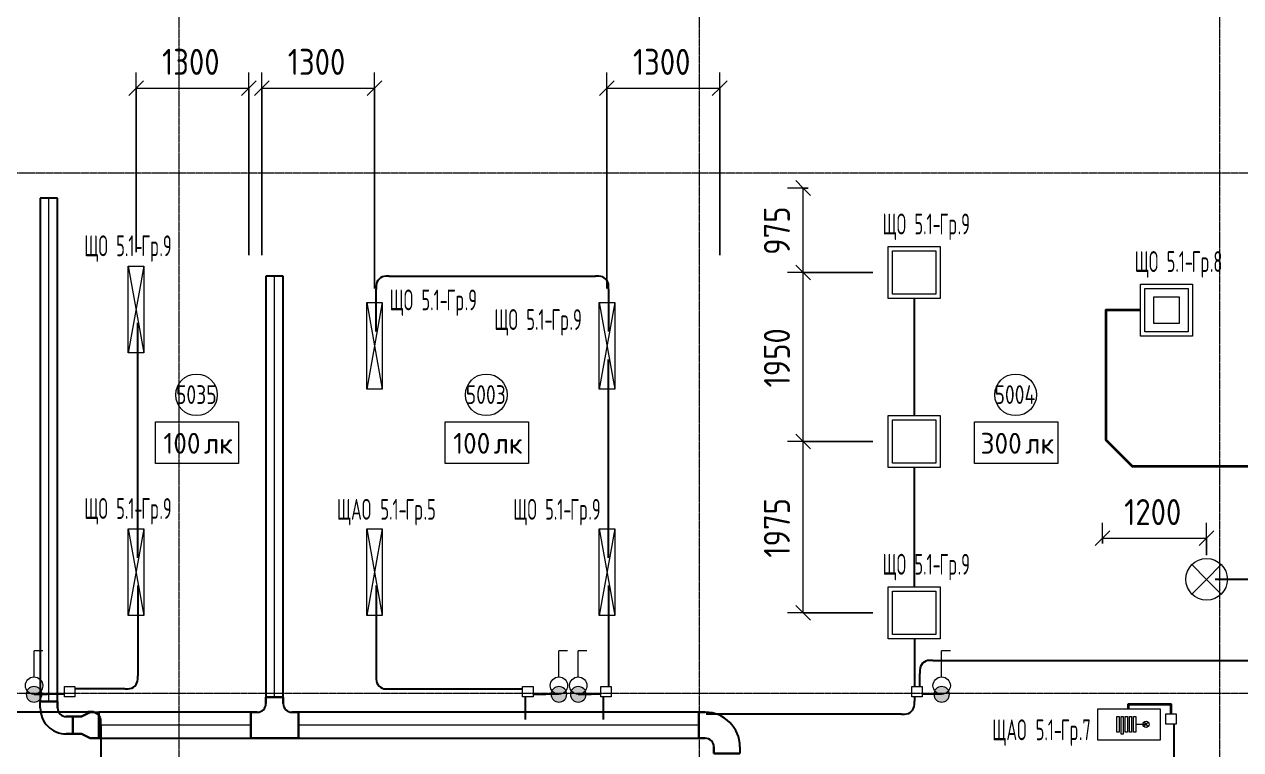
# Model space of a CAD drawing. Header units: millimetres. Extents: x -4730 to 98194, y -4296 to 93388.
# Drawn here: x 58217 to 72243, y 45852 to 54218 of the extents above; entities that cross this region are included whole.
import ezdxf

# ---------------------------------------------------------------- set-up
doc = ezdxf.new("R2010")
doc.units = ezdxf.units.MM
doc.linetypes.add('Линия сетки', pattern=[22.225, 12.7, -3.175, 3.175, -3.175])
doc.linetypes.add('Скрытая 0_75', pattern=[1.5, 0.75, -0.75])
for name, color, linetype, lineweight, true_color in [('Кабельные лотки', 5, 'Continuous', 25, 0x0000ff), ('Короба', 7, 'Continuous', 25, 0x008000), ('Опуск', 7, 'Скрытая 0_75', 18, 0x007f00), ('Соединительные детали кабельных лотков', 5, 'Continuous', 25, 0x0000ff), ('Соединительные детали коробов', 7, 'Continuous', 25, 0x008000), ('Типовые аннотации', 1, 'Continuous', 18, 0xff0000)]:
    doc.layers.add(name, color=color, linetype=linetype, lineweight=lineweight, true_color=true_color)
for name, color, linetype, lineweight in [('Марки помещений', 7, 'Continuous', 9), ('Марки силовых электроприборов', 7, 'Continuous', 9), ('Осевая линия', 7, 'Continuous', 18), ('Оси', 7, 'Continuous', 9), ('Провода', 7, 'Continuous', 35), ('Размеры', 7, 'Continuous', 9), ('Размеры-120', 7, 'Continuous', 9)]:
    doc.layers.add(name, color=color, linetype=linetype, lineweight=lineweight)
doc.styles.add('GOST Common', font='GOST_Common.ttf', dxfattribs={"width": 0.6, "height": 240})
doc.styles.add('GOST Common_1', font='GOST_Common.ttf', dxfattribs={"width": 0.9, "height": 300})
doc.styles.add('GOST Common_2', font='GOST_Common.ttf', dxfattribs={"height": 240})
doc.styles.add('GOST Common_3', font='GOST_Common.ttf', dxfattribs={"width": 0.8, "height": 216})
doc.dimstyles.new('ADSK_Проверочный', dxfattribs={"dimscale": 304.8, "dimtxt": 301.714499, "dimasz": 0.556693, "dimexe": 0.590551, "dimexo": 0.590551, "dimgap": 0.19685, "dimtad": 1, "dimdec": 3, "dimrnd": 0.001, "dimdsep": 46, "dimtxsty": 'GOST Common_1', "dimblk1": 'OBLIQUE', "dimblk2": 'OBLIQUE', "dimsah": 1, "dimcen": 0.09, "dimazin": 0, "dimtfac": 1, "dimtdec": 4, "dimtix": 1, "dimtmove": 0, "dimatfit": 3, "dimfxl": 1, "dimtvp": 1, "dimtolj": 1, "dimtzin": 0, "dimarcsym": 2})

# ---------------------------------------------------------------- blocks, each defined once
blk = doc.blocks.new('M_Горизонтальный изгиб-колено для канального - Стандартная-2475426-Тех_ этаж')
at = {"layer": 'Соединительные детали кабельных лотков'}
for p, q in [((-150, 250), (-150, 325)), ((150, 325), (-150, 325)), ((-150, 325), (150, 325)), ((-150, 325), (-150, 325)), ((-150, 325), (-150, 250)), ((150, 250), (150, 325)), ((150, 325), (150, 325)), ((150, 325), (150, 250)), ((-325, 150), (-325, 150)), ((-325, 150), (-325, -150)), ((-325, -150), (-325, 150)), ((-325, 150), (-250, 150)), ((-250, 150), (-325, 150)), ((-325, -150), (-325, -150)), ((-250, -150), (-325, -150)), ((-250, -150), (-325, -150))]:
    blk.add_line(p, q, dxfattribs=at)
for radius, end in [(100, 360), (400, 360), (100, 0), (400, 0)]:
    blk.add_arc((-250, 250), radius, 270, end, dxfattribs=at)
blk = doc.blocks.new('M_Горизонтальный тройник для канального - Радиус 100 мм-2745902-Тех_ этаж')
at = {"layer": 'Соединительные детали кабельных лотков'}
for p, q in [((275, 150), (-275, 150)), ((-275, 150), (-275, -150)), ((-275, -150), (-275, 150)), ((-275, 150), (275, 150)), ((-275, 150), (-275, 150)), ((275, -150), (275, 150)), ((275, 150), (275, -150)), ((275, 150), (275, 150)), ((-275, -150), (-200, -150)), ((-200, -150), (-275, -150)), ((-275, -150), (-275, -150)), ((-100, -250), (-100, -325)), ((-100, -325), (-100, -250)), ((100, -325), (100, -250)), ((100, -250), (100, -325)), ((200, -150), (275, -150)), ((275, -150), (200, -150)), ((275, -150), (275, -150)), ((-100, -325), (100, -325)), ((100, -325), (-100, -325)), ((-100, -325), (-100, -325)), ((100, -325), (100, -325))]:
    blk.add_line(p, q, dxfattribs=at)
for centre, start, end in [((-200, -250), 0, 90), ((-200, -250), 0, 90), ((200, -250), 90, 180), ((200, -250), 90, 180)]:
    blk.add_arc(centre, 100, start, end, dxfattribs=at)
blk = doc.blocks.new('M_Горизонтальный изгиб-колено для канального - Стандартная-2451758-Тех_ этаж')
at = {"layer": 'Соединительные детали кабельных лотков'}
for p, q in [((-100, 200), (-100, 275)), ((100, 275), (-100, 275)), ((-100, 275), (100, 275)), ((-100, 275), (-100, 275)), ((-100, 275), (-100, 200)), ((100, 200), (100, 275)), ((100, 275), (100, 275)), ((100, 275), (100, 200)), ((-275, 100), (-275, 100)), ((-275, 100), (-275, -100)), ((-275, -100), (-275, 100)), ((-275, 100), (-200, 100)), ((-200, 100), (-275, 100)), ((-275, -100), (-275, -100)), ((-200, -100), (-275, -100)), ((-200, -100), (-275, -100))]:
    blk.add_line(p, q, dxfattribs=at)
for radius, end in [(100, 360), (300, 360), (100, 0), (300, 0)]:
    blk.add_arc((-200, 200), radius, 270, end, dxfattribs=at)
blk = doc.blocks.new('M_Переходный патрубок для канального - Стандартная-3210953-Тех_ этаж')
at = {"layer": 'Соединительные детали кабельных лотков'}
for p, q in [((0, 150), (0, 150)), ((0, 150), (0, -150)), ((0, -150), (0, 150)), ((0, 150), (100, 150)), ((100, 150), (0, 150)), ((100, 150), (100, 150)), ((100, 150), (200, 100)), ((200, 100), (100, 150)), ((200, 100), (300, 100)), ((200, 100), (200, 100)), ((300, 100), (200, 100)), ((300, -100), (300, 100)), ((300, 100), (300, -100)), ((300, 100), (300, 100)), ((100, -150), (200, -100)), ((200, -100), (100, -150)), ((200, -100), (300, -100)), ((200, -100), (200, -100)), ((300, -100), (200, -100)), ((300, -100), (300, -100)), ((0, -150), (0, -150)), ((100, -150), (0, -150)), ((100, -150), (0, -150)), ((100, -150), (100, -150))]:
    blk.add_line(p, q, dxfattribs=at)
blk = doc.blocks.new('M_Короб_ отвод - Плоский торец - ПВХ - Стандартная-V1-Тех_ этаж')
at = {"layer": 'Соединительные детали коробов'}
for p, q in [((0, 111.95), (0, 150.05)), ((-150.05, 0), (-111.95, 0))]:
    blk.add_line(p, q, dxfattribs=at)
blk.add_arc((-111.95, 111.95), 111.95, 270, 0, dxfattribs=at)
blk = doc.blocks.new('M_Короб_ отвод - Плоский торец - ПВХ - Стандартная-2386742-Тех_ этаж')
at = {"layer": 'Соединительные детали коробов'}
for p, q in [((45130, 82371.95), (45130, 82410.05)), ((45130, 82260), (45130, 82371.95)), ((45130, 82260), (45130, 82260))]:
    blk.add_line(p, q, dxfattribs=at)
blk = doc.blocks.new('DIMBLOCK84-Тех_ этаж')
at = {"layer": 'Размеры-120'}
for p, q in [((59505, 51590), (59505, 53663)), ((60805, 51555), (60805, 53663)), ((59505, 53483), (59420, 53399)), ((59505, 53483), (59590, 53568)), ((59505, 53483), (60805, 53483)), ((59505, 53483), (59505, 51590)), ((60805, 53483), (60720, 53399)), ((60805, 53483), (60890, 53568)), ((60805, 53483), (60805, 51555))]:
    blk.add_line(p, q, dxfattribs=at)
at = {"layer": 'Размеры-120', "color": 0, "insert": (59805, 53935), "char_height": 300, "width": 840.71, "attachment_point": 1, "line_spacing_factor": 1.022761, "style": 'GOST Common_1'}
blk.add_mtext('1300', dxfattribs=at)
blk = doc.blocks.new('_Oblique')
at = {"color": 0, "linetype": 'ByBlock', "lineweight": -2}
blk.add_line((-0.5, -0.5), (0.5, 0.5), dxfattribs=at)
blk = doc.blocks.new('DIMBLOCK85-Тех_ этаж')
at = {"layer": 'Размеры-120'}
for p, q in [((60955, 51555), (60955, 53663)), ((62255, 51170), (62255, 53663)), ((60955, 53483), (60870, 53399)), ((60955, 53483), (61040, 53568)), ((60955, 53483), (62255, 53483)), ((60955, 53483), (60955, 51555)), ((62255, 53483), (62170, 53399)), ((62255, 53483), (62340, 53568)), ((62255, 53483), (62255, 51170))]:
    blk.add_line(p, q, dxfattribs=at)
at = {"layer": 'Размеры-120', "color": 0, "insert": (61255, 53935), "char_height": 300, "width": 840.71, "attachment_point": 1, "line_spacing_factor": 1.022761, "style": 'GOST Common_1'}
blk.add_mtext('1300', dxfattribs=at)
blk = doc.blocks.new('DIMBLOCK86-Тех_ этаж')
at = {"layer": 'Размеры-120'}
for p, q in [((64935, 51170), (64935, 53663)), ((66235, 51555), (66235, 53663)), ((64935, 53483), (64850, 53399)), ((64935, 53483), (65020, 53568)), ((64935, 53483), (66235, 53483)), ((64935, 53483), (64935, 51170)), ((66235, 53483), (66150, 53399)), ((66235, 53483), (66320, 53568)), ((66235, 53483), (66235, 51555))]:
    blk.add_line(p, q, dxfattribs=at)
at = {"layer": 'Размеры-120', "color": 0, "insert": (65235, 53935), "char_height": 300, "width": 840.71, "attachment_point": 1, "line_spacing_factor": 1.022761, "style": 'GOST Common_1'}
blk.add_mtext('1300', dxfattribs=at)
blk = doc.blocks.new('DIMBLOCK87-Тех_ этаж')
at = {"layer": 'Размеры-120'}
for p, q in [((67257, 52330), (67017, 52330)), ((67197, 52330), (67112, 52415)), ((67197, 51355), (67197, 52330)), ((67197, 52330), (67282, 52245)), ((67197, 52330), (67257, 52330)), ((68002, 51355), (67017, 51355)), ((67197, 51355), (67112, 51440)), ((67197, 51355), (67282, 51270)), ((67197, 51355), (68002, 51355))]:
    blk.add_line(p, q, dxfattribs=at)
at = {"layer": 'Размеры-120', "color": 0, "insert": (66745, 51559), "char_height": 300, "width": 681.16, "attachment_point": 1, "rotation": 90, "line_spacing_factor": 1.022761, "style": 'GOST Common_1'}
blk.add_mtext('975', dxfattribs=at)
blk = doc.blocks.new('DIMBLOCK88-Тех_ этаж')
at = {"layer": 'Размеры-120'}
for p, q in [((68002, 51355), (67017, 51355)), ((67197, 51355), (67112, 51440)), ((67197, 49405), (67197, 51355)), ((67197, 51355), (67282, 51270)), ((67197, 51355), (68002, 51355)), ((68002, 49405), (67017, 49405)), ((67197, 49405), (67112, 49490)), ((67197, 49405), (67282, 49320)), ((67197, 49405), (68002, 49405))]:
    blk.add_line(p, q, dxfattribs=at)
at = {"layer": 'Размеры-120', "color": 0, "insert": (66745, 50030), "char_height": 300, "width": 840.71, "attachment_point": 1, "rotation": 90, "line_spacing_factor": 1.022761, "style": 'GOST Common_1'}
blk.add_mtext('1950', dxfattribs=at)
blk = doc.blocks.new('DIMBLOCK89-Тех_ этаж')
at = {"layer": 'Размеры-120'}
for p, q in [((68002, 49405), (67017, 49405)), ((67197, 49405), (67112, 49490)), ((67197, 47430), (67197, 49405)), ((67197, 49405), (67282, 49320)), ((67197, 49405), (68002, 49405)), ((68002, 47430), (67017, 47430)), ((67197, 47430), (67112, 47515)), ((67197, 47430), (67282, 47345)), ((67197, 47430), (68002, 47430))]:
    blk.add_line(p, q, dxfattribs=at)
at = {"layer": 'Размеры-120', "color": 0, "insert": (66745, 48067), "char_height": 300, "width": 840.71, "attachment_point": 1, "rotation": 90, "line_spacing_factor": 1.022761, "style": 'GOST Common_1'}
blk.add_mtext('1975', dxfattribs=at)
blk = doc.blocks.new('DIMBLOCK90-Тех_ этаж')
at = {"layer": 'Размеры-120'}
for p, q in [((70650, 48230), (70650, 48470)), ((71850, 48096), (71850, 48470)), ((70650, 48290), (70565, 48205)), ((70650, 48290), (70735, 48374)), ((70650, 48290), (71850, 48290)), ((70650, 48290), (70650, 48230)), ((71850, 48290), (71765, 48205)), ((71850, 48290), (71935, 48374)), ((71850, 48290), (71850, 48096))]:
    blk.add_line(p, q, dxfattribs=at)
at = {"layer": 'Размеры-120', "color": 0, "insert": (70900, 48742), "char_height": 300, "width": 840.71, "attachment_point": 1, "line_spacing_factor": 1.022761, "style": 'GOST Common_1'}
blk.add_mtext('1200', dxfattribs=at)
blk = doc.blocks.new('ADSK_Марка_Помещение_1_ГОСТ21-501-2011 - Номер-85995-Тех_ этаж')
at = {"layer": 'Марки помещений'}
blk.add_circle((0, 0), 2, dxfattribs=at)
blk = doc.blocks.new('Морка помещения_освещённость_ - Морка помещения_освещённость_-1484368-Тех_ этаж')
at = {"layer": 'Марки помещений', "color": 190, "true_color": 0x8000ff}
for p, q in [((-4, 0), (-4, 4)), ((-4, 4), (4, 4)), ((4, 4), (4, 0)), ((4, 0), (-4, 0))]:
    blk.add_line(p, q, dxfattribs=at)

msp = doc.modelspace()

# ---------------------------------------------------------------- hatches: boundary and pattern name
at = {"layer": 'Опуск', "linetype": 'Continuous'}
h = msp.add_hatch(color=256, dxfattribs=at)
edge = h.paths.add_edge_path(flags=0)
edge.add_arc((58328.6326, 46490), 90, 180, 360)
edge.add_arc((58328.6326, 46490), 90, 0, 180)
h = msp.add_hatch(color=256, dxfattribs=at)
edge = h.paths.add_edge_path(flags=0)
edge.add_arc((64381.5456, 46490), 90, 180, 360)
edge.add_arc((64381.5456, 46490), 90, 0, 180)
h = msp.add_hatch(color=256, dxfattribs=at)
edge = h.paths.add_edge_path(flags=0)
edge.add_arc((64604.0034, 46490), 90, 180, 360)
edge.add_arc((64604.0034, 46490), 90, 0, 180)
h = msp.add_hatch(color=256, dxfattribs=at)
edge = h.paths.add_edge_path(flags=0)
edge.add_arc((68794.8378, 46490), 90, 180, 360)
edge.add_arc((68794.8378, 46490), 90, 0, 180)

# ---------------------------------------------------------------- linework, layer by layer
at = {"layer": 'Кабельные лотки'}
for p, q in [((58600, 52213.1437), (58400, 52213.1437)), ((58400, 52213.1437), (58400, 46408.1437)), ((58600, 46408.1437), (58600, 52213.1437)), ((61203.0395, 51313.1437), (61003.0395, 51313.1437)), ((61003.0395, 51313.1437), (61003.0395, 46458.1437)), ((61203.0395, 46458.1437), (61203.0395, 51313.1437)), ((61203.0395, 46458.1437), (61003.0395, 46458.1437)), ((58600, 46408.1437), (58400, 46408.1437)), ((59075, 46283.1437), (59075, 45983.1437)), ((60828.0395, 46283.1437), (59075, 46283.1437)), ((60828.0395, 46283.1437), (60828.0395, 45983.1437)), ((61378.0395, 46283.1437), (61378.0395, 45983.1437)), ((65993.2479, 46283.1437), (61378.0395, 46283.1437)), ((65993.2479, 46283.1437), (65993.2479, 45983.1437)), ((59075, 45983.1437), (60828.0395, 45983.1437)), ((61378.0395, 45983.1437), (65993.2479, 45983.1437))]:
    msp.add_line(p, q, dxfattribs=at)
at = {"layer": 'Короба'}
for p, q in [((62424.2969, 51313.1437), (64804.1969, 51313.1437)), ((62274.2469, 50673.8269), (62274.2469, 51163.0937)), ((64954.2469, 51163.0937), (64954.2469, 50673.8269)), ((68479.9725, 49702.5), (68479.9725, 51057.5)), ((59524.2469, 48063.8269), (59524.2469, 50773.8269)), ((64954.2469, 48063.8269), (64954.2469, 50353.8269)), ((68479.9725, 47727.5), (68479.9725, 49107.5)), ((59524.2469, 47743.8269), (59524.2469, 46703.05)), ((62274.2469, 47743.8269), (62274.2469, 46703.05)), ((64954.2469, 47743.8269), (64954.2469, 46581.5)), ((74165, 47816.3312), (71950, 47816.3312)), ((68479.9725, 47132.5), (68479.9725, 46581.5)), ((68693.0225, 46881.5), (74177.95, 46881.5)), ((68542.9725, 46581.5), (68542.9725, 46731.45)), ((58680.2851, 46490), (58478.6826, 46490)), ((59374.1969, 46553), (58800.2851, 46553)), ((62424.2969, 46553), (63962.7469, 46553)), ((63991.2469, 46461.5), (63991.2469, 46201.5)), ((64082.7469, 46490), (64231.4956, 46490)), ((64862.7469, 46490), (64754.0534, 46490)), ((64891.2469, 46461.5), (64891.2469, 46201.5)), ((68479.9725, 46461.5), (68479.9725, 46411.55)), ((68644.7878, 46490), (68571.4725, 46490)), ((55622.314, 46289.5345), (58949.95, 46289.5345)), ((68329.9225, 46261.5), (66079.9725, 46261.5)), ((59100, 46139.4845), (59100, 44048.0074)), ((71470.7637, 46143.9979), (71470.7637, 43663.9979))]:
    msp.add_line(p, q, dxfattribs=at)
at = {"layer": 'Опуск', "linetype": 'Continuous'}
for centre, start, end in [((58328.6326, 46490), 0, 180), ((64381.5456, 46490), 0, 180), ((64604.0034, 46490), 0, 180), ((68794.8378, 46490), 0, 180), ((58328.6326, 46490), 180, 0), ((64381.5456, 46490), 180, 0), ((64604.0034, 46490), 180, 0), ((68794.8378, 46490), 180, 0)]:
    msp.add_arc(centre, 90, start, end, dxfattribs=at)
at = {"layer": 'Осевая линия'}
for p, q in [((58500, 46408.1437), (58500, 52213.1437)), ((61103.0395, 46458.1437), (61103.0395, 51313.1437)), ((60828.0395, 46133.1437), (59075, 46133.1437)), ((65993.2479, 46133.1437), (61378.0395, 46133.1437))]:
    msp.add_line(p, q, dxfattribs=at)
at = {"layer": 'Оси', "linetype": 'Линия сетки'}
for p, q in [((60000, 93388.3703), (60000, -3096.3487)), ((66000, 93388.3703), (66000, -3096.3487)), ((72000, 93388.3703), (72000, -3096.3487)), ((98194.2682, 52500), (-3530.0173, 52500)), ((98194.2682, 46500), (-3530.0173, 46500))]:
    msp.add_line(p, q, dxfattribs=at)
at = {"layer": 'Провода', "flags": 128}
for points in [[(71086.31, 50921.4715), (70688.574, 50921.4715), (70688.574, 49426.2715), (70993.374, 49121.4715), (75759.2589, 49121.4715), (75759.263, 48803.9979)], [(70951.1457, 46321.7452), (70950, 46375), (71439.2589, 46375), (71439.262, 46263.9979)]]:
    msp.add_lwpolyline(points, dxfattribs=at)
at = {"layer": 'Типовые аннотации', "color": 5, "true_color": 0x0000ff}
for p, q in [((68177.7085, 51655), (68777.7085, 51655)), ((68177.7085, 51055), (68177.7085, 51655)), ((68777.7085, 51655), (68777.7085, 51055)), ((68227.7085, 51605), (68727.7085, 51605)), ((68227.7085, 51105), (68227.7085, 51605)), ((68727.7085, 51605), (68727.7085, 51105)), ((59415, 51430), (59595, 51430)), ((59415, 50430), (59415, 51430)), ((59595, 51430), (59415, 50430)), ((59415, 51430), (59595, 50430)), ((59595, 51430), (59595, 50430)), ((71086.31, 51221.4715), (71686.31, 51221.4715)), ((71086.31, 50621.4715), (71086.31, 51221.4715)), ((71686.31, 51221.4715), (71686.31, 50621.4715)), ((68777.7085, 51055), (68177.7085, 51055)), ((68727.7085, 51105), (68227.7085, 51105)), ((71136.31, 51171.4715), (71636.31, 51171.4715)), ((71136.31, 50671.4715), (71136.31, 51171.4715)), ((71236.31, 51071.4715), (71236.31, 50771.4715)), ((71536.31, 51071.4715), (71236.31, 51071.4715)), ((71536.31, 50771.4715), (71536.31, 51071.4715)), ((71636.31, 51171.4715), (71636.31, 50671.4715)), ((62165, 51010), (62345, 51010)), ((62165, 50010), (62165, 51010)), ((62345, 51010), (62165, 50010)), ((62165, 51010), (62345, 50010)), ((62345, 51010), (62345, 50010)), ((64845, 51010), (65025, 51010)), ((64845, 50010), (64845, 51010)), ((65025, 51010), (64845, 50010)), ((64845, 51010), (65025, 50010)), ((65025, 51010), (65025, 50010)), ((71636.31, 50671.4715), (71136.31, 50671.4715)), ((71236.31, 50771.4715), (71536.31, 50771.4715)), ((71686.31, 50621.4715), (71086.31, 50621.4715)), ((59595, 50430), (59415, 50430)), ((62345, 50010), (62165, 50010)), ((65025, 50010), (64845, 50010)), ((68177.7085, 49705), (68777.7085, 49705)), ((68177.7085, 49105), (68177.7085, 49705)), ((68227.7085, 49655), (68727.7085, 49655)), ((68227.7085, 49155), (68227.7085, 49655)), ((68727.7085, 49655), (68727.7085, 49155)), ((68777.7085, 49705), (68777.7085, 49105)), ((68777.7085, 49105), (68177.7085, 49105)), ((68727.7085, 49155), (68227.7085, 49155)), ((59415, 48400), (59595, 48400)), ((59415, 47400), (59415, 48400)), ((59595, 48400), (59415, 47400)), ((59415, 48400), (59595, 47400)), ((59595, 48400), (59595, 47400)), ((64845, 48400), (65025, 48400)), ((64845, 47400), (64845, 48400)), ((65025, 48400), (64845, 47400)), ((64845, 48400), (65025, 47400)), ((65025, 48400), (65025, 47400)), ((71850, 47816.3312), (71680.2944, 47986.0369)), ((71850, 47816.3312), (72019.7056, 47986.0369)), ((68177.7085, 47730), (68777.7085, 47730)), ((68177.7085, 47130), (68177.7085, 47730)), ((68777.7085, 47730), (68777.7085, 47130)), ((71850, 47816.3312), (71680.2944, 47646.6256)), ((71850, 47816.3312), (72019.7056, 47646.6256)), ((68227.7085, 47680), (68727.7085, 47680)), ((68227.7085, 47180), (68227.7085, 47680)), ((68727.7085, 47680), (68727.7085, 47180)), ((59595, 47400), (59415, 47400)), ((65025, 47400), (64845, 47400)), ((68777.7085, 47130), (68177.7085, 47130)), ((68727.7085, 47180), (68227.7085, 47180)), ((58328.6326, 46690.6433), (58328.6326, 46990.6433)), ((58428.6326, 46990.6433), (58328.6326, 46990.6433)), ((64604.0034, 46690.6433), (64604.0034, 46990.6433)), ((64704.0034, 46990.6433), (64604.0034, 46990.6433)), ((68794.8378, 46690.6433), (68794.8378, 46990.6433)), ((68894.8378, 46990.6433), (68794.8378, 46990.6433))]:
    msp.add_line(p, q, dxfattribs=at)
at = {"layer": 'Типовые аннотации'}
for p, q in [((62165, 48400), (62345, 48400)), ((62165, 47400), (62165, 48400)), ((62345, 48400), (62165, 47400)), ((62165, 48400), (62345, 47400)), ((62345, 48400), (62345, 47400)), ((62345, 47400), (62165, 47400)), ((64381.5456, 46690.6433), (64381.5456, 46990.6433)), ((64481.5456, 46990.6433), (64381.5456, 46990.6433)), ((63962.7469, 46581.5), (64082.7469, 46581.5)), ((63962.7469, 46461.5), (63962.7469, 46581.5)), ((64082.7469, 46581.5), (64082.7469, 46461.5)), ((64082.7469, 46461.5), (63962.7469, 46461.5)), ((70595.0179, 45961.7452), (70595.0179, 46321.7452)), ((70595.0179, 46321.7452), (71315.0179, 46321.7452)), ((71315.0179, 46321.7452), (71315.0179, 45961.7452)), ((70816.1335, 46054.847), (70816.1335, 46234.847)), ((70816.1335, 46234.847), (70840.1335, 46234.847)), ((70840.1335, 46234.847), (70840.1335, 46054.847)), ((70864.1335, 46030.847), (70864.1335, 46234.847)), ((70864.1335, 46234.847), (70888.1335, 46234.847)), ((70888.1335, 46234.847), (70888.1335, 46030.847)), ((70912.1335, 46054.847), (70912.1335, 46234.847)), ((70912.1335, 46234.847), (70936.1335, 46234.847)), ((70936.1335, 46234.847), (70936.1335, 46054.847)), ((70960.1335, 46054.847), (70960.1335, 46234.847)), ((70960.1335, 46234.847), (70984.1335, 46234.847)), ((70984.1335, 46234.847), (70984.1335, 46054.847)), ((71008.1335, 46054.847), (71008.1335, 46234.847)), ((71008.1335, 46234.847), (71032.1335, 46234.847)), ((71032.1335, 46234.847), (71032.1335, 46054.847)), ((71152.1335, 46144.847), (71126.6776, 46170.3029)), ((71152.1335, 46144.847), (71177.5893, 46170.3029)), ((71379.2637, 46263.9979), (71499.2637, 46263.9979)), ((71379.2637, 46143.9979), (71379.2637, 46263.9979)), ((71499.2637, 46263.9979), (71499.2637, 46143.9979)), ((70840.1335, 46054.847), (70816.1335, 46054.847)), ((70888.1335, 46030.847), (70864.1335, 46030.847)), ((70936.1335, 46054.847), (70912.1335, 46054.847)), ((70984.1335, 46054.847), (70960.1335, 46054.847)), ((71032.1335, 46054.847), (71008.1335, 46054.847)), ((71032.1335, 46144.847), (71152.1335, 46144.847)), ((71126.6776, 46119.3912), (71152.1335, 46144.847)), ((71177.5893, 46119.3912), (71152.1335, 46144.847)), ((71499.2637, 46143.9979), (71379.2637, 46143.9979)), ((71315.0179, 45961.7452), (70595.0179, 45961.7452))]:
    msp.add_line(p, q, dxfattribs=at)
at = {"layer": 'Типовые аннотации', "color": 16, "true_color": 0x800000}
for p, q in [((58680.2851, 46581.5), (58800.2851, 46581.5)), ((58680.2851, 46461.5), (58680.2851, 46581.5)), ((58800.2851, 46581.5), (58800.2851, 46461.5)), ((64862.7469, 46581.5), (64982.7469, 46581.5)), ((64862.7469, 46461.5), (64862.7469, 46581.5)), ((64982.7469, 46581.5), (64982.7469, 46461.5)), ((68451.4725, 46581.5), (68571.4725, 46581.5)), ((68451.4725, 46461.5), (68451.4725, 46581.5)), ((68571.4725, 46581.5), (68571.4725, 46461.5)), ((58800.2851, 46461.5), (58680.2851, 46461.5)), ((64982.7469, 46461.5), (64862.7469, 46461.5)), ((68571.4725, 46461.5), (68451.4725, 46461.5))]:
    msp.add_line(p, q, dxfattribs=at)
at = {"layer": 'Типовые аннотации', "color": 5, "true_color": 0x0000ff}
for centre, radius in [((71850, 47816.3312), 240), ((58328.6326, 46590.6433), 100), ((64604.0034, 46590.6433), 100), ((68794.8378, 46590.6433), 100)]:
    msp.add_circle(centre, radius, dxfattribs=at)
at = {"layer": 'Типовые аннотации'}
for centre, radius in [((64381.5456, 46590.6433), 100), ((71152.1335, 46144.847), 36)]:
    msp.add_circle(centre, radius, dxfattribs=at)

# ---------------------------------------------------------------- block references
at = {"layer": 'Марки помещений', "xscale": 120, "yscale": 120, "zscale": 120}
for p in [(60202.3851, 49944.5485), (63543.7774, 49944.5485), (69647.7344, 49944.5485)]:
    msp.add_blockref('ADSK_Марка_Помещение_1_ГОСТ21-501-2011 - Номер-85995-Тех_ этаж', p, dxfattribs=at)
at = {"layer": 'Марки помещений', "color": 190, "true_color": 0x8000ff, "xscale": 120, "yscale": 120, "zscale": 120}
for p in [(60208.2271, 49154.0145), (63549.6194, 49154.0145), (69655.0985, 49154.0145)]:
    msp.add_blockref('Морка помещения_освещённость_ - Морка помещения_освещённость_-1484368-Тех_ этаж', p, dxfattribs=at)
at = {"layer": 'Соединительные детали кабельных лотков'}
for name, p, rotation in [('M_Горизонтальный тройник для канального - Радиус 100 мм-2745902-Тех_ этаж', (61103.0395, 46133.1437), 180), ('M_Горизонтальный тройник для канального - Радиус 100 мм-2745902-Тех_ этаж', (61103.0395, 46133.1437), 180), ('M_Горизонтальный изгиб-колено для канального - Стандартная-2451758-Тех_ этаж', (58500, 46133.1437), 270), ('M_Горизонтальный изгиб-колено для канального - Стандартная-2451758-Тех_ этаж', (58500, 46133.1437), 270), ('M_Переходный патрубок для канального - Стандартная-3210953-Тех_ этаж', (59075, 46133.1437), 180), ('M_Переходный патрубок для канального - Стандартная-3210953-Тех_ этаж', (59075, 46133.1437), 180), ('M_Горизонтальный изгиб-колено для канального - Стандартная-2475426-Тех_ этаж', (66318.2479, 46133.1437), 90), ('M_Горизонтальный изгиб-колено для канального - Стандартная-2475426-Тех_ этаж', (66318.2479, 46133.1437), 90)]:
    msp.add_blockref(name, p, dxfattribs=dict(at, rotation=rotation))
at = {"layer": 'Соединительные детали коробов'}
for name, p, rotation in [('M_Короб_ отвод - Плоский торец - ПВХ - Стандартная-V1-Тех_ этаж', (62274.2469, 51313.1437), 180), ('M_Короб_ отвод - Плоский торец - ПВХ - Стандартная-V1-Тех_ этаж', (64954.2469, 51313.1437), 90), ('M_Короб_ отвод - Плоский торец - ПВХ - Стандартная-V1-Тех_ этаж', (68542.9725, 46881.5), 180), ('M_Короб_ отвод - Плоский торец - ПВХ - Стандартная-V1-Тех_ этаж', (62274.2469, 46553), 270), ('M_Короб_ отвод - Плоский торец - ПВХ - Стандартная-2386742-Тех_ этаж', (-23931.3674, 91620), 270), ('M_Короб_ отвод - Плоский торец - ПВХ - Стандартная-2386742-Тех_ этаж', (146641.5456, 1360), 90), ('M_Короб_ отвод - Плоский торец - ПВХ - Стандартная-2386742-Тех_ этаж', (-17655.9966, 91620), 270), ('M_Короб_ отвод - Плоский торец - ПВХ - Стандартная-2386742-Тех_ этаж', (151054.8378, 1360), 90), ('M_Короб_ отвод - Плоский торец - ПВХ - Стандартная-V1-Тех_ этаж', (59100, 46289.5345), 90)]:
    msp.add_blockref(name, p, dxfattribs=dict(at, rotation=rotation))
for p in [(59524.2469, 46553), (68479.9725, 46261.5)]:
    msp.add_blockref('M_Короб_ отвод - Плоский торец - ПВХ - Стандартная-V1-Тех_ этаж', p, dxfattribs=at)

# ---------------------------------------------------------------- texts
at = {"layer": 'Марки помещений', "char_height": 216, "attachment_point": 1, "style": 'GOST Common_3'}
for s, insert, width in [('5035', (59965.4292, 50055.3357), 584.9112), ('5003', (63306.8214, 50055.3357), 584.9112), ('5004', (69404.0585, 50055.3357), 600.3036)]:
    msp.add_mtext(s, dxfattribs=dict(at, insert=insert, width=width))
at = {"layer": 'Марки помещений', "color": 190, "true_color": 0x8000ff, "char_height": 240, "attachment_point": 1, "style": 'GOST Common_2'}
for s, insert, width in [('100', (59820.3433, 49505.7265), 567.59475), ('лк', (60288.6558, 49505.7265), 413.67075), ('100', (63161.7356, 49505.7265), 567.59475), ('лк', (63630.0481, 49505.7265), 413.67075), ('300', (69243.2146, 49505.7265), 625.31625), ('лк', (69759.1521, 49505.7265), 413.67075)]:
    msp.add_mtext(s, dxfattribs=dict(at, insert=insert, width=width))
at = {"layer": 'Марки силовых электроприборов', "char_height": 240, "attachment_point": 1, "style": 'GOST Common'}
for s, insert, width in [('ЩО', (68112.3138, 52035.1824), 340.55685), (' 5.1-', (68393.3013, 52035.1824), 455.99985), ('Гр', (68769.5388, 52035.1824), 253.9746), ('.9', (68979.0888, 52035.1824), 178.93665), ('ЩО', (58907.81, 51783.5407), 340.55685), (' 5.1-', (59188.7975, 51783.5407), 455.99985), ('Гр', (59565.035, 51783.5407), 253.9746), ('.9', (59774.585, 51783.5407), 178.93665), ('ЩО', (71020.9153, 51601.6539), 340.55685), (' 5.1-', (71301.9028, 51601.6539), 455.99985), ('Гр', (71678.1403, 51601.6539), 253.9746), ('.8', (71887.6903, 51601.6539), 178.93665), ('ЩО', (62428.1402, 51159.0702), 340.55685), (' 5.1-', (62709.1277, 51159.0702), 455.99985), ('Гр', (63085.3652, 51159.0702), 253.9746), ('.9', (63294.9152, 51159.0702), 178.93665), ('ЩО', (63636.6643, 50932.6893), 340.55685), (' 5.1-', (63917.6518, 50932.6893), 455.99985), ('Гр', (64293.8893, 50932.6893), 253.9746), ('.9', (64503.4393, 50932.6893), 178.93665), ('ЩО', (58907.81, 48753.5407), 340.55685), (' 5.1-', (59188.7975, 48753.5407), 455.99985), ('Гр', (59565.035, 48753.5407), 253.9746), ('.9', (59774.585, 48753.5407), 178.93665), ('ЩАО', (61820.7414, 48744.0093), 502.17705), (' 5.1-', (62235.0789, 48744.0093), 455.99985), ('Гр', (62611.3164, 48744.0093), 253.9746), ('.5', (62820.8664, 48744.0093), 178.93665), ('ЩО', (63854.106, 48744.0093), 340.55685), (' 5.1-', (64135.0935, 48744.0093), 455.99985), ('Гр', (64511.331, 48744.0093), 253.9746), ('.9', (64720.881, 48744.0093), 178.93665), ('ЩО', (68112.3138, 48110.1824), 340.55685), (' 5.1-', (68393.3013, 48110.1824), 455.99985), ('Гр', (68769.5388, 48110.1824), 253.9746), ('.9', (68979.0888, 48110.1824), 178.93665), ('ЩАО', (69377.5484, 46200.3654), 502.17705), (' 5.1-', (69791.8859, 46200.3654), 455.99985), ('Гр', (70168.1234, 46200.3654), 253.9746), ('.7', (70377.6734, 46200.3654), 178.93665)]:
    msp.add_mtext(s, dxfattribs=dict(at, insert=insert, width=width))

# ---------------------------------------------------------------- dimensions: what is measured, and where the dimension line sits
at = {"layer": 'Размеры'}
for base, p1, p2, override, picture, middle in [((60805, 53483.359), (59505, 51410.3269), (60805, 51375), {"dimpost": '<>', "dimfxl": 1300.479908}, 'DIMBLOCK84-Тех_ этаж', (60155, 53693.359)), ((62255, 53483.359), (60955, 51375), (62255, 50990.3269), {"dimpost": '<>', "dimfxl": 1355.718774}, 'DIMBLOCK85-Тех_ этаж', (61605, 53693.359)), ((66235, 53483.359), (64935, 50990.3269), (66235, 51375), {"dimpost": '<>', "dimfxl": 1355.718774}, 'DIMBLOCK86-Тех_ этаж', (65585, 53693.359)), ((71850, 48289.6108), (70650, 48409.5927), (71850, 47916.3312), {"dimpost": '<>', "dimfxl": 1297.423156}, 'DIMBLOCK90-Тех_ этаж', (71250, 48499.6108))]:
    dim = msp.add_linear_dim(base=base, p1=p1, p2=p2, dimstyle='ADSK_Проверочный', override=override, dxfattribs=at)
    dim.commit()
    dim.dimension.update_dxf_attribs({"geometry": picture, "text_midpoint": middle})
for base, p1, p2, override, picture, middle in [((67196.6752, 52330), (68182.4725, 51355), (67076.6934, 52330), {"dimpost": '<>', "dimfxl": 1474.236205}, 'DIMBLOCK87-Тех_ этаж', (66986.6752, 51842.5)), ((67196.6752, 51355), (68182.4725, 49405), (68182.4725, 51355), {"dimpost": '<>', "dimfxl": 1950}, 'DIMBLOCK88-Тех_ этаж', (66986.6752, 50380)), ((67196.6752, 49405), (68182.4725, 47430), (68182.4725, 49405), {"dimpost": '<>', "dimfxl": 1975}, 'DIMBLOCK89-Тех_ этаж', (66986.6752, 48417.5))]:
    dim = msp.add_linear_dim(base=base, p1=p1, p2=p2, angle=90, dimstyle='ADSK_Проверочный', override=override, dxfattribs=at)
    dim.commit()
    dim.dimension.update_dxf_attribs({"geometry": picture, "text_midpoint": middle})

doc.saveas('drawing.dxf')
